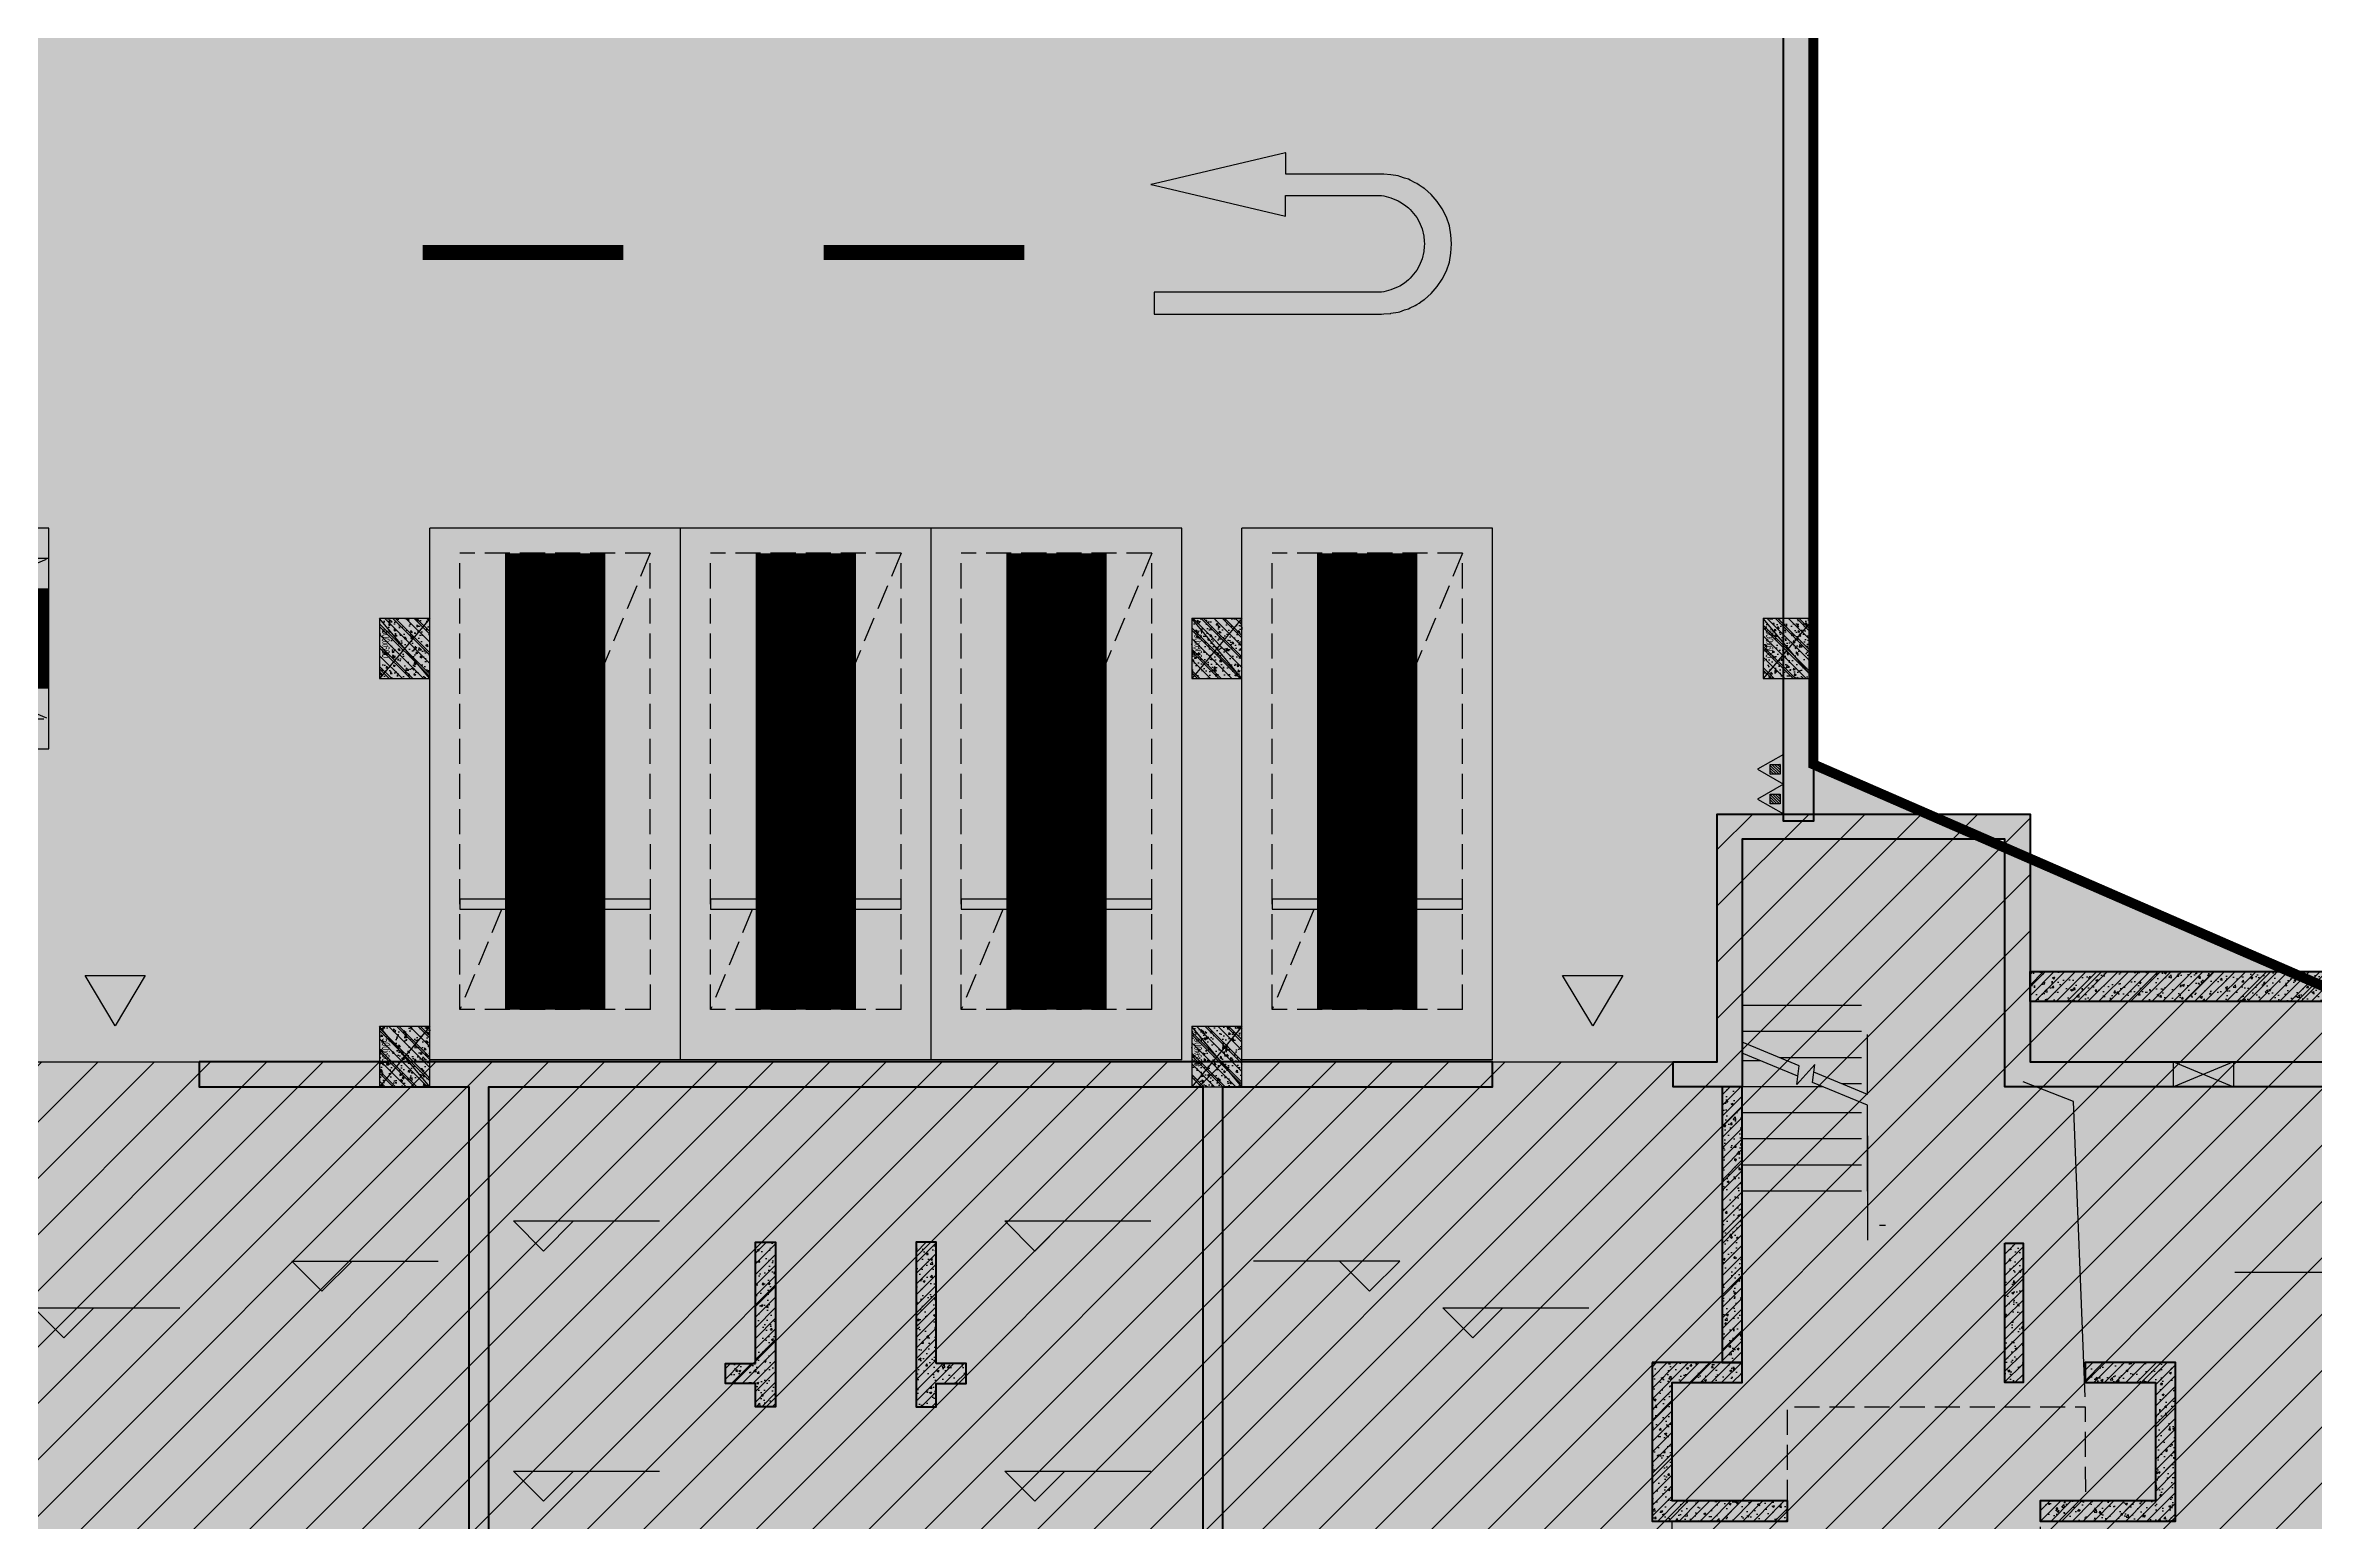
# Model space of a CAD drawing. Extents: x -1338203 to 1886333, y -530034 to 1031844.
# Drawn here: x 847274 to 869905, y 72143 to 86864 of the extents above; entities that cross this region are included whole.
import ezdxf
from ezdxf.enums import TextEntityAlignment as Align

# ---------------------------------------------------------------- set-up
doc = ezdxf.new("R2010")
doc.units = 0
doc.header["$LTSCALE"] = 1000
doc.header["$MEASUREMENT"] = 0
for name, pattern in [('A-001-平面B2$0$__DASH', [0.35, 0.25, -0.1]), ('A-02-平面B1$0$DASH', [0.35, 0.25, -0.1]), ('DASH', [0.35, 0.25, -0.1])]:
    doc.linetypes.add(name, pattern=pattern)
for name, color, linetype, plot in [('A-001-主楼组合参照B1$0$0A-X-AREA', 6, 'Continuous', False), ('A-02-平面B1$0$AAD-A-MARK', 6, 'Continuous', False), ('S001南区墙柱$0$S001-墙柱B1_1$0$0S-A-TIPS', 10, 'Continuous', False)]:
    doc.layers.add(name, color=color, linetype=linetype, plot=plot)
for name, color, linetype in [('A-001-车位参照B1$0$A-001-车位参照B1$0$0A-P-PKNG-CAR(B)', 21, 'Continuous'), ('A-02-平面B1$0$0A-A-SYMB-ELEV', 150, 'Continuous'), ('A-02-平面B1$0$0A-A-SYMB-NAME', 13, 'Continuous'), ('A-02-平面B1$0$0A-E-EVTR', 2, 'Continuous'), ('A-02-平面B1$0$0A-E-STRS', 2, 'Continuous'), ('A-02-平面B1$0$0A-O-HOLE', 52, 'Continuous'), ('A-FIRE', 7, 'Continuous'), ('p-a-regular', 5, 'Continuous'), ('S-02-墙柱B1_1(QB)$0$0S-CW-HATCH', 251, 'Continuous'), ('S-02-墙柱B1_1(QB)$0$0S-CW-HATCH-UP', 251, 'Continuous'), ('S-02-墙柱B1_1(QB)$0$0S-S-HOLE', 55, 'Continuous'), ('S001南区墙柱$0$0S-CW-HATCH', 251, 'Continuous'), ('S001南区墙柱$0$0S-CW-HATCH-UP', 251, 'Continuous'), ('S001南区墙柱$0$S001-墙柱B1_1$0$0S-CC-LINE', 52, 'Continuous'), ('S001南区墙柱$0$S001-墙柱B1_1$0$0S-CW-HATCH-UP', 251, 'Continuous'), ('S001地下一墙柱$0$0S-CW-HATCH', 251, 'Continuous'), ('S001地下一墙柱$0$0S-CW-HATCH-UP', 251, 'Continuous'), ('中心线', 42, 'Continuous'), ('地面指向箭头', 7, 'Continuous'), ('负一层消火栓$0$0P-EQUIP-FH', 7, 'Continuous')]:
    doc.layers.add(name, color=color, linetype=linetype)
doc.layers.add('p-a-mini', color=7, linetype='Continuous', true_color=0x0050ff)
doc.layers.add('p-a-regular-narrow', color=7, linetype='Continuous', true_color=0x9600ff)
doc.layers.add('p-h-walkable', color=7, linetype='Continuous', lineweight=70, true_color=0xf0f0f0)
doc.layers.add('S-02-墙柱B1_1(QB)$0$0S-CW-LINE', color=7, linetype='Continuous', lineweight=50)
doc.layers.add('S001地下一墙柱$0$S001地下一墙柱$0$0S-CW-LINE', color=7, linetype='Continuous', lineweight=50)
doc.styles.add('S001南区墙柱$0$S001-墙柱B1_1$0$AAD-S', font='aad-s.shx', dxfattribs={"width": 0.7, "bigfont": 'aad-hztxt.shx'})
pattern_1 = [(45, (844606.6, 68039.074), (-53.033, 53.033), []), (50, (844606.6, 68039.07), (215.178, -18.8256), [22.5, -247.5]), (355, (844606.6, 68039.07), (-41.6254, 225.6576), [18, -198]), (100.4514, (844624.53, 68037.5), (173.5528, 206.8319), [19.122, -210.3426]), (46.1842, (844606.6, 68099.07), (320.1723, -49.6557), [33.75, -371.25]), (96.6356, (844633.28, 68094.94), (280.399, 292.2354), [28.683, -315.514]), (351.1842, (844606.6, 68099.07), (280.3986, 292.2356), [27, -297]), (21, (844636.6, 68084.07), (179.0721, -120.7857), [22.5, -247.5]), (326, (844636.6, 68084.07), (72.9946, 217.545), [18, -198]), (71.4514, (844651.52, 68074), (252.0668, 96.7591), [19.122, -210.3426]), (37.5, (844606.6, 68039.07), (3.64796, 99.86816), [0, -195.6, 0, -201, 0, -198.75]), (7.5, (844606.6, 68039.07), (78.92086, 118.3235), [0, -114.6, 0, -191.1, 0, -75.75]), (327.5, (844539.7, 68039.07), (160.14673, -6.76646), [0, -75, 0, -234, 0, -310.5]), (317.5, (844509.7, 68039.07), (174.95585, 30.0315), [0, -97.5, 0, -155.4, 0, -220.5])]

# ---------------------------------------------------------------- blocks, each defined once
blk = doc.blocks.new('负一层消火栓$0$$TwtSys$00000546')
h = blk.add_hatch()
h.set_pattern_fill('ANSI31', color=256, scale=200, style=0)
h.set_pattern_definition([(45, (-38543.802, -6670.83), (-17.67767, 17.67767), [])])
h.paths.add_polyline_path([(-65, 174), (65, 174), (65, 44), (-65, 44)])
for points in [[(0, 344), (-198, 0), (198, 0)], [(-65, 174), (65, 174), (65, 44), (-65, 44)]]:
    blk.add_lwpolyline(points, close=True)
blk = doc.blocks.new('负一层消火栓')
at = {"layer": '负一层消火栓$0$0P-EQUIP-FH', "xscale": 0.7500000000000013, "yscale": 0.7500000000000013, "zscale": 0.7500000000000013, "rotation": 90}
for p in [(98241, -227244, -2850000), (98241, -227541, -2850000)]:
    blk.add_blockref('负一层消火栓$0$$TwtSys$00000546', p, dxfattribs=at)
blk = doc.blocks.new('JTDT')
at = {"layer": 'A-FIRE'}
h = blk.add_hatch(color=251, dxfattribs=at)
h.dxf.hatch_style = 1
h.paths.add_polyline_path([(189165, 82916), (189162, 82988), (189159, 82988), (189147, 83060), (189144, 83075), (189126, 83123), (189114, 83162), (189105, 83180), (189081, 83230), (189072, 83245), (189057, 83269), (189036, 83299), (189024, 83317), (189021, 83320), (189021, 83323), (188961, 83389), (188893, 83449), (188818, 83500), (188734, 83542), (188650, 83571), (188561, 83586), (188468, 83592), (188378, 83586), (188288, 83571), (188202, 83542), (188118, 83500), (188043, 83449), (187974, 83389), (187915, 83323), (187915, 83320), (187912, 83317), (187900, 83299), (187882, 83269), (187864, 83245), (187858, 83230), (187831, 83180), (187822, 83162), (187810, 83123), (187795, 83075), (187789, 83060), (187777, 82988), (187771, 82916), (187771, 82895), (187771, 82839), (187771, 81938), (187559, 81938), (187559, 81935), (187867, 80625), (187876, 80592), (187882, 80625), (188190, 81935), (187983, 81935), (187983, 81938), (187983, 82839), (187986, 82895), (187989, 82916), (188007, 82988), (188037, 83060), (188046, 83075), (188076, 83123), (188109, 83162), (188124, 83180), (188184, 83230), (188205, 83245), (188247, 83269), (188318, 83299), (188390, 83317), (188441, 83320), (188468, 83323), (188492, 83320), (188543, 83317), (188615, 83299), (188686, 83269), (188728, 83245), (188749, 83230), (188809, 83180), (188824, 83162), (188857, 83123), (188887, 83075), (188896, 83060), (188926, 82988), (188944, 82916), (188947, 82895), (188949, 82839), (188949, 80625), (189168, 80625), (189168, 82839), (189168, 82895)])
at = {"layer": '地面指向箭头', "color": 251, "linetype": 'Continuous'}
blk.add_lwpolyline([(189165, 82916), (189162, 82988), (189159, 82988), (189147, 83060), (189144, 83075), (189126, 83123), (189114, 83162), (189105, 83180), (189081, 83230), (189072, 83245), (189057, 83269), (189036, 83299), (189024, 83317), (189021, 83320), (189021, 83323), (188961, 83389), (188893, 83449), (188818, 83500), (188734, 83542), (188650, 83571), (188561, 83586), (188468, 83592), (188378, 83586), (188288, 83571), (188202, 83542), (188118, 83500), (188043, 83449), (187974, 83389), (187915, 83323), (187915, 83320), (187912, 83317), (187900, 83299), (187882, 83269), (187864, 83245), (187858, 83230), (187831, 83180), (187822, 83162), (187810, 83123), (187795, 83075), (187789, 83060), (187777, 82988), (187771, 82916), (187771, 82895), (187771, 82839), (187771, 81938), (187559, 81938), (187559, 81935), (187867, 80625), (187876, 80592), (187882, 80625), (188190, 81935), (187983, 81935), (187983, 81938), (187983, 82839), (187986, 82895), (187989, 82916), (188007, 82988), (188037, 83060), (188046, 83075), (188076, 83123), (188109, 83162), (188124, 83180), (188184, 83230), (188205, 83245), (188247, 83269), (188318, 83299), (188390, 83317), (188441, 83320), (188468, 83323), (188492, 83320), (188543, 83317), (188615, 83299), (188686, 83269), (188728, 83245), (188749, 83230), (188809, 83180), (188824, 83162), (188857, 83123), (188887, 83075), (188896, 83060), (188926, 82988), (188944, 82916), (188947, 82895), (188949, 82839), (188949, 80625), (189168, 80625), (189168, 82839), (189168, 82895), (189165, 82916)], dxfattribs=at)
blk = doc.blocks.new('A$C9cb663f1')
at = {"layer": '中心线', "color": 251, "const_width": 150}
for points in [[(438391, -276962), (440391, -276962)], [(442391, -276962), (444391, -276962)]]:
    blk.add_lwpolyline(points, dxfattribs=at)
at = {"layer": '地面指向箭头', "color": 251, "rotation": 270}
blk.add_blockref('JTDT', (365059, -88410), dxfattribs=at)
blk = doc.blocks.new('A$C488321c4')
at = {"layer": '地面指向箭头'}
h = blk.add_hatch(color=251, dxfattribs=at)
h.dxf.hatch_style = 1
h.paths.add_polyline_path([(435624, -284173), (435324, -284673), (435024, -284173)])
h = blk.add_hatch(color=251, dxfattribs=at)
h.dxf.hatch_style = 1
h.paths.add_polyline_path([(450359, -284173), (450059, -284673), (449759, -284173)])
at = {"layer": '地面指向箭头', "color": 251, "elevation": 0, "flags": 128}
for points in [[(435624, -284173), (435324, -284673), (435024, -284173), (435624, -284173)], [(450359, -284173), (450059, -284673), (449759, -284173), (450359, -284173)]]:
    blk.add_lwpolyline(points, dxfattribs=at)
blk = doc.blocks.new('A$Cd3af7b6b')
at = {"layer": '地面指向箭头'}
h = blk.add_hatch(color=251, dxfattribs=at)
h.dxf.hatch_style = 1
h.paths.add_polyline_path([(435624, 136327), (435324, 135827), (435024, 136327)])
h = blk.add_hatch(color=251, dxfattribs=at)
h.dxf.hatch_style = 1
h.paths.add_polyline_path([(450359, 136327), (450059, 135827), (449759, 136327)])
at = {"layer": '地面指向箭头', "color": 251, "elevation": 0, "flags": 128}
for points in [[(435624, 136327), (435324, 135827), (435024, 136327), (435624, 136327)], [(450359, 136327), (450059, 135827), (449759, 136327), (450359, 136327)]]:
    blk.add_lwpolyline(points, dxfattribs=at)
blk = doc.blocks.new('A-001-车位参照B1$0$A-001-车位参照B1$0$A-001-车位参照B1$0$A$C43AE5A3B')
at = {"color": 241}
blk.add_lwpolyline([(2500, 0), (2500, 4300), (300, 4300), (300, 0)], close=True, dxfattribs=at)
at = {"color": 241, "linetype": 'DASH'}
for points in [[(2200, 0), (2200, 3800), (600, 3800), (600, 0), (2200, 0)], [(600, 3800), (2200, 0)], [(2200, 3800), (600, 0)]]:
    blk.add_lwpolyline(points, dxfattribs=at)
at = {"color": 241}
blk.add_lwpolyline([(2200, 3050), (600, 3050), (600, 2950), (2200, 2950), (2200, 3050)], dxfattribs=at)
at = {"layer": 'p-a-mini', "ltscale": 0.002, "const_width": 1000}
blk.add_lwpolyline([(1400, 0), (1400, 3800)], dxfattribs=at)
blk = doc.blocks.new('A-02-平面B1$0$asdgsdfg')
at = {"layer": 'A-02-平面B1$0$0A-A-SYMB-NAME', "linetype": 'A-02-平面B1$0$DASH', "flags": 128}
blk.add_lwpolyline([(22560, 2790), (18890, 2790), (18890, 4110), (20040, 4110), (20040, 5250), (23010, 5250), (23012, 4310), (22560, 4310)], close=True, dxfattribs=at)
blk = doc.blocks.new('A-02-平面B1$0$zsdg')
at = {"layer": 'A-02-平面B1$0$0A-E-STRS'}
for p, q in [((460, 8364), (460, 8960)), ((1143, 8648), (1710, 8884)), ((1710, 8884), (1710, 8960)), ((1009, 8484), (985, 8661)), ((985, 8661), (1167, 8463)), ((1167, 8463), (1143, 8648)), ((1156, 8546), (1710, 8776)), ((1528, 8700), (1710, 8700)), ((1710, 7400), (1710, 8776)), ((460, 8364), (995, 8587)), ((460, 8256), (1009, 8484)), ((903, 8440), (1710, 8440)), ((460, 7400), (460, 8256)), ((520, 8180), (1710, 8180)), ((460, 7950), (460, 6910)), ((520, 7920), (1710, 7920)), ((520, 7660), (1710, 7660)), ((520, 7400), (1710, 7400))]:
    blk.add_line(p, q, dxfattribs=at)
at = {"layer": 'A-02-平面B1$0$0A-E-STRS', "flags": 128}
for points in [[(520, 9250), (1710, 9250)], [(520, 8990), (1710, 8990)], [(520, 8730), (1339, 8730)], [(520, 8470), (714, 8470)]]:
    blk.add_lwpolyline(points, dxfattribs=at)
blk = doc.blocks.new('A-02-平面B1$0$xx')
at = {"layer": 'A-02-平面B1$0$0A-E-EVTR'}
for p, q in [((1798, 2385), (498, 2385)), ((498, 2385), (498, 285)), ((1798, 285), (498, 2385)), ((1798, 2385), (498, 285)), ((1798, 285), (1798, 2385)), ((381, 1791), (156, 1791)), ((156, 1791), (156, 711)), ((381, 711), (381, 1791)), ((156, 711), (381, 711)), ((498, 285), (1798, 285))]:
    blk.add_line(p, q, dxfattribs=at)
blk = doc.blocks.new('A-02-平面B1$0$A$Cd8ea794f')
at = {"flags": 128}
blk.add_lwpolyline([(340, 7060), (280, 7060)], dxfattribs=at)
at = {"layer": 'A-02-平面B1$0$0A-O-HOLE', "flags": 128}
blk.add_lwpolyline([(-1710, 5350), (-1593, 8294), (-1090, 8490)], dxfattribs=at)
at = {"layer": 'A-02-平面B1$0$AAD-A-MARK'}
for q in [(0, 200), (200, 0)]:
    blk.add_line((0, 0), q, dxfattribs=at)
blk.add_circle((0, 0), 100, dxfattribs=at)
for name, p in [('A-02-平面B1$0$zsdg', (0, 0)), ('A-02-平面B1$0$xx', (-1060, 90))]:
    blk.add_blockref(name, p)
blk = doc.blocks.new('A-02-平面B1')
at = {"layer": 'A-02-平面B1$0$0A-A-SYMB-ELEV'}
for p, q in [((7635, 6802), (7335, 7102)), ((7335, 7102), (8793, 7102)), ((7635, 6802), (7935, 7102)), ((12535, 6802), (12235, 7102)), ((12235, 7102), (13693, 7102)), ((12535, 6802), (12835, 7102)), ((5426, 6402), (5126, 6702)), ((5126, 6702), (6584, 6702)), ((5426, 6402), (5726, 6702)), ((16174, 6702), (14716, 6702)), ((15874, 6402), (15574, 6702)), ((15874, 6402), (16174, 6702)), ((25962, 6587), (24504, 6587)), ((2851, 5936), (2551, 6236)), ((2551, 6236), (4009, 6236)), ((2851, 5936), (3151, 6236)), ((16903, 5936), (16603, 6236)), ((16603, 6236), (18061, 6236)), ((16903, 5936), (17203, 6236)), ((7635, 4307), (7335, 4607)), ((7335, 4607), (8793, 4607)), ((7635, 4307), (7935, 4607)), ((12535, 4307), (12235, 4607)), ((12235, 4607), (13693, 4607)), ((12535, 4307), (12835, 4607))]:
    blk.add_line(p, q, dxfattribs=at)
at = {"xscale": -1}
blk.add_blockref('A-02-平面B1$0$A$Cd8ea794f', (21300, 0), dxfattribs=at)
blk.add_blockref('A-02-平面B1$0$asdgsdfg', (0, 0))
blk = doc.blocks.new('S001南区墙柱$0$AAD_BLOCK_20230215093950878')
at = {"layer": 'S001南区墙柱$0$0S-CW-HATCH'}
h = blk.add_hatch(color=256, dxfattribs=at)
h.dxf.hatch_style = 1
h.paths.add_polyline_path([(-300, -250), (300, -250), (300, 250), (-300, 250)])
at = {"layer": 'S001南区墙柱$0$0S-CW-HATCH-UP'}
h = blk.add_hatch(dxfattribs=at)
h.set_pattern_fill('钢筋混凝土', color=256, scale=30, pattern_type=2)
h.set_pattern_definition([(45, (-42203.53, -84001.15), (-106.06602, 106.06602), []), (50, (-42203.53, -84001.15), (215.17805, -18.82564), [22.5, -247.5]), (355, (-42203.53, -84001.15), (-41.6254, 225.65764), [18, -198]), (100.4514, (-42185.6, -84002.72), (173.5528, 206.83186), [19.12206, -210.34263]), (46.1842, (-42203.53, -83941.15), (320.1723, -49.6557), [33.75, -371.25]), (96.6356, (-42176.85, -83945.3), (280.3988, 292.2354), [28.6831, -315.5139]), (351.1842, (-42203.53, -83941.15), (280.3986, 292.2356), [27, -297]), (21, (-42173.53, -83956.15), (179.0721, -120.78567), [22.5, -247.5]), (326, (-42173.53, -83956.15), (72.9946, 217.545), [18, -198]), (71.4514, (-42158.6, -83966.21), (252.0668, 96.75915), [19.12206, -210.34263]), (37.5, (-42203.53, -84001.15), (3.647957, 99.868156), [1.5, -195.6, 1.5, -201, 1.5, -198.75]), (7.5, (-42203.53, -84001.15), (78.92086, 118.32351), [1.5, -114.6, 1.5, -191.1, 1.5, -75.75]), (327.5, (-42270.43, -84001.15), (160.14673, -6.76646), [1.5, -75, 1.5, -234, 1.5, -310.5]), (317.5, (-42300.43, -84001.15), (174.95585, 30.0315), [1.5, -97.5, 1.5, -155.4, 1.5, -220.5])])
h.paths.add_polyline_path([(-300, -250), (300, -250), (300, 250), (-300, 250)])
at = {"layer": 'S001南区墙柱$0$S001-墙柱B1_1$0$0S-CW-HATCH-UP', "transparency": 33554661}
h = blk.add_hatch(dxfattribs=at)
h.set_pattern_fill('钢筋混凝土', color=0, scale=30)
h.set_pattern_definition([(45, (48108.52, -15514.205), (-53.03301, 53.03301), []), (50, (48108.52, -15514.2), (215.17805, -18.82564), [22.5, -247.5]), (355, (48108.52, -15514.2), (-41.6254, 225.6576), [18, -198]), (100.4514, (48126.45, -15515.77), (173.5528, 206.8319), [19.1221, -210.3426]), (46.1842, (48108.52, -15454.2), (320.1723, -49.6557), [33.75, -371.25]), (96.6356, (48135.2, -15458.34), (280.3988, 292.2354), [28.683, -315.514]), (351.1842, (48108.52, -15454.2), (280.3986, 292.2356), [27, -297]), (21, (48138.52, -15469.2), (179.0721, -120.78567), [22.5, -247.5]), (326, (48138.52, -15469.2), (72.9946, 217.545), [18, -198]), (71.4514, (48153.44, -15479.27), (252.0668, 96.75915), [19.1221, -210.3426]), (37.5, (48108.52, -15514.205), (3.64796, 99.86816), [0, -195.6, 0, -201, 0, -198.75]), (7.5, (48108.52, -15514.2), (78.92086, 118.32351), [0, -114.6, 0, -191.1, 0, -75.75]), (327.5, (48041.62, -15514.205), (160.14673, -6.76646), [0, -75, 0, -234, 0, -310.5]), (317.5, (48011.62, -15514.2), (174.95585, 30.0315), [0, -97.5, 0, -155.4, 0, -220.5])])
h.paths.add_polyline_path([(-300, -250), (300, -250), (300, 250), (-300, 250)])
at = {"layer": 'S001南区墙柱$0$S001-墙柱B1_1$0$0S-A-TIPS'}
for p, q in [((-300, 250), (300, -250)), ((300, 250), (-300, -250))]:
    blk.add_line(p, q, dxfattribs=at)
at = {"layer": 'S001南区墙柱$0$S001-墙柱B1_1$0$0S-CC-LINE'}
blk.add_lwpolyline([(-300, -250), (300, -250), (300, 250), (-300, 250)], close=True, dxfattribs=at)
at = {"layer": 'S001南区墙柱$0$S001-墙柱B1_1$0$0S-A-TIPS', "style": 'S001南区墙柱$0$S001-墙柱B1_1$0$AAD-S', "width": 0.7}
blk.add_text('500x600', height=75, dxfattribs=at).set_placement((-45, -187), align=Align.MIDDLE_CENTER)

msp = doc.modelspace()

# ---------------------------------------------------------------- hatches: boundary and pattern name
at = {"ltscale": 0.002}
h = msp.add_hatch(dxfattribs=at)
h.set_pattern_fill('ANSI31', color=8, scale=250)
h.set_pattern_definition([(45, (750675.6, 322538.54), (-280.633, 280.633), [])])
h.paths.add_polyline_path([(837516.6, 71729.1), (837516.6, 72329.1), (839416.6, 72329.1), (839416.6, 76729.1), (843446.6, 76729.1), (843446.3, 79199.1), (846566.3, 79199.1), (846566.6, 76729.1), (863946.6, 76729.1), (863946.6, 79199.1), (867066.6, 79199.1), (867066.6, 77629.1), (871196.5, 77629.1), (871196.5, 76729.1), (872996.6, 76729.1), (872996.6, 74929.1), (875856.6, 74929.1), (875856.6, 71729.1), (876656.6, 71729.1), (876656.6, 69175.8), (877556.6, 69175.8), (877556.6, 65749.1), (869066.6, 65749.1), (869066.6, 64749.1), (869216.6, 64749.1), (869216.6, 64349.1), (862596.6, 64349.1), (862596.6, 64749.1), (862746.6, 64749.1), (862746.6, 65749.1), (847766.6, 65749.1), (847766.6, 64749.1), (847916.6, 64749.1), (847916.6, 64349.1), (841296.6, 64349.1), (841296.6, 64749.1), (841446.6, 64749.1), (841446.6, 65749.1), (833856.6, 65749.1), (833856.6, 67549.1), (833856.6, 69749.1), (833856.6, 71729.1)])
at = {"layer": 'p-h-walkable', "ltscale": 0.002}
h = msp.add_hatch(color=256, dxfattribs=at)
h.dxf.hatch_style = 1
h.paths.add_polyline_path([(633826.6, 244460.7), (640276.6, 244575.6), (640576.6, 234544.8), (645576.7, 234544.6), (645576.7, 209278.9), (732355.9, 209029), (732355.1, 235229.9), (738506.7, 235229.9), (738506.6, 268838.9), (732734.3, 268838.9), (732734.3, 272898.9), (711963.1, 272898.9), (711963.1, 278984.7), (717256.7, 278984.7), (717256.7, 284049), (733571.6, 284135.6), (733996.6, 290449.1), (739216.6, 290449.1), (739766.6, 284299.1), (754626.6, 284299.1), (755296.6, 290449.1), (760516.6, 290449.1), (760816.6, 283049.1), (760816.3, 275879.2), (775122.6, 275879.2), (776006.6, 274138.9), (776006.6, 259429.1), (778716.6, 259429.1), (778716.6, 238849.1), (783416.6, 238849.1), (783416.6, 237229.1), (782066.6, 237229.1), (782066.6, 234429.1), (779546.6, 234429.1), (779546.6, 237129.1), (773916.6, 237129.1), (773916.6, 243229.1), (764306.6, 243225.6), (764306.6, 236639.1), (760766.6, 236639.1), (760766.6, 234429.1), (758246.6, 234429.1), (758246.6, 238649.1), (762116.6, 238649.1), (762116.6, 243225.6), (748656.6, 243225.6), (748756.3, 207529.1), (800106.6, 207528.9), (800206.7, 201639.7), (812908.2, 202239.1), (812576.6, 180449.3), (744206, 180449.3), (744206, 173439), (728556.7, 173439), (728556.6, 122289.1), (746356.6, 122289.1), (750916.6, 132325.6), (842896.6, 132325.6), (843211.6, 121345.6), (839116.6, 121345.6), (839116.6, 93449.1), (864906.6, 93449.1), (864906.6, 79694), (875856.6, 74929.1), (875856.6, 65749.1), (834560.6, 65749.1), (839142.9, 28436.3), (869465.5, 32160.2), (871163.4, 18334), (873704.3, 18646.1), (877328.9, 5540.2), (761876.2, -8638.5), (761133.2, 2082.3), (764950.9, 5291.5), (763253.1, 19116.3), (799242.7, 23536.1), (793807.6, 65749.1), (750756.6, 65749.1), (751556.6, 81645.6), (636016.6, 81645.6), (636016.6, 96345.6), (629416.6, 96345.6), (629416.6, 118203.2), (622306.6, 118203.2), (622286.6, 139083.2), (644406.6, 137003.2), (644406.6, 129968.2), (656656.6, 129968.2), (656406.6, 138083.2), (712156.6, 138083.2), (711856.6, 184449.1), (581811.6, 184349.1), (581826.6, 197199.1), (585876.6, 197449.1), (585976.6, 209279), (629226.6, 209578.9), (628926.8, 236145.4), (633826.6, 236145.6)])
at = {"layer": 'S-02-墙柱B1_1(QB)$0$0S-CW-HATCH'}
h = msp.add_hatch(color=256, dxfattribs=at)
h.dxf.hatch_style = 1
h.paths.add_polyline_path([(868496.6, 76479.1), (868496.6, 76729.1), (867066.6, 76729.1), (867066.6, 79199.1), (863946.6, 79199.1), (863946.6, 76729.1), (863506.6, 76729.1), (863506.6, 76479.1), (864196.6, 76479.1), (864196.6, 78949.1), (866816.6, 78949.1), (866816.6, 76479.1)])
h.paths.add_polyline_path([(869966.8, 76479.1), (869966.8, 76729.1), (869096.6, 76729.1), (869096.6, 76479.1)])
h.paths.add_polyline_path([(875606.6, 73289.1), (875856.6, 73289.1), (875856.6, 74929.1), (872996.6, 74929.1), (872996.6, 76729), (870466.8, 76729), (870466.8, 76479.1), (872746.6, 76479.1), (872746.6, 73529.1), (872996.6, 73529.1), (872996.6, 74679.1), (875606.6, 74679.1), (875606.6, 73729.1), (875356.6, 73729.1), (875356.6, 73529.1), (875606.6, 73529.1)])
h.paths.add_polyline_path([(875856.6, 73289.1), (875606.6, 73289.1), (875606.6, 71729.1), (874206.6, 71729.1), (874206.6, 71479.1), (876406.6, 71479.1), (876406.6, 68789.1), (876656.6, 68789.1), (876656.6, 71729.1), (875856.6, 71729.1)])
h = msp.add_hatch(color=256, dxfattribs=at)
h.dxf.hatch_style = 1
h.paths.add_polyline_path([(870896.6, 76729.1), (870896.6, 77329.1), (867066.6, 77329.1), (867066.6, 77629.1), (871196.6, 77629.1), (871196.6, 76729.1)])
h = msp.add_hatch(color=256, dxfattribs=at)
h.dxf.hatch_style = 1
h.paths.add_polyline_path([(859016.6, 71749.1), (858816.6, 71749.1), (858816.6, 71749.1), (859016.6, 71749.1)], flags=17)
h.paths.add_polyline_path([(851496.6, 71749.1), (851696.6, 71749.1), (851696.6, 76479.1), (858816.6, 76479.1), (858816.6, 71749.1), (859016.6, 71749.1), (859016.6, 76479.1), (861706.6, 76479.1), (861706.6, 76729.1), (848806.6, 76729.1), (848806.6, 76479.1), (851496.6, 76479.1)])
h.paths.add_polyline_path([(851696.6, 71749.1), (851496.6, 71749.1), (851496.6, 71749.1), (851696.6, 71749.1)], flags=17)
h = msp.add_hatch(color=256, dxfattribs=at)
h.dxf.hatch_style = 1
h.paths.add_polyline_path([(864196.6, 76479.1), (863996.6, 76479.1), (863996.6, 73729.1), (864196.6, 73729.1)])
h = msp.add_hatch(color=256, dxfattribs=at)
h.dxf.hatch_style = 1
h.paths.add_polyline_path([(854356.6, 73719.1), (854356.6, 74929.1), (854556.6, 74929.1), (854556.6, 73289.1), (854356.6, 73289.1), (854356.6, 73519.1), (854056.6, 73519.1), (854056.6, 73719.1)])
h = msp.add_hatch(color=256, dxfattribs=at)
h.dxf.hatch_style = 1
h.paths.add_polyline_path([(856156.6, 73719.1), (856156.6, 74929.1), (855956.6, 74929.1), (855956.6, 73289.1), (856156.6, 73289.1), (856156.6, 73519.1), (856456.6, 73519.1), (856456.6, 73719.1)])
h = msp.add_hatch(color=256, dxfattribs=at)
h.dxf.hatch_style = 1
h.paths.add_polyline_path([(866816.6, 74919.1), (866996.6, 74919.1), (866996.6, 73529.1), (866816.6, 73529.1)])
h = msp.add_hatch(color=256, dxfattribs=at)
h.dxf.hatch_style = 1
h.paths.add_polyline_path([(863296.6, 73729.1), (863296.6, 72149.1), (864456.6, 72149.1), (864646.6, 72149.1), (864646.6, 72349.1), (863496.6, 72349.1), (863496.6, 73529.1), (864196.6, 73529.1), (864196.6, 73729.1)])
h = msp.add_hatch(color=256, dxfattribs=at)
h.dxf.hatch_style = 1
h.paths.add_polyline_path([(868316.6, 72349.1), (867166.6, 72349.1), (867166.6, 72149.1), (867356.6, 72149.1), (868516.6, 72149.1), (868516.6, 73729.1), (867616.6, 73729.1), (867616.6, 73529.1), (868316.6, 73529.1)])
at = {"layer": 'S-02-墙柱B1_1(QB)$0$0S-CW-HATCH-UP'}
h = msp.add_hatch(dxfattribs=at)
h.set_pattern_fill('钢筋混凝土', color=256, scale=30)
h.set_pattern_definition([(45, (844606.6, 68039.074), (-53.03301, 53.03301), []), (50, (844606.6, 68039.07), (215.1781, -18.8256), [22.5, -247.5]), (355, (844606.6, 68039.07), (-41.6254, 225.6576), [18, -198]), (100.4514, (844624.53, 68037.5), (173.5528, 206.8319), [19.122, -210.3426]), (46.1842, (844606.6, 68099.07), (320.1723, -49.6557), [33.75, -371.25]), (96.6356, (844633.28, 68094.94), (280.3988, 292.2354), [28.683, -315.514]), (351.1842, (844606.6, 68099.07), (280.3986, 292.2356), [27, -297]), (21, (844636.6, 68084.07), (179.0721, -120.7857), [22.5, -247.5]), (326, (844636.6, 68084.07), (72.9946, 217.545), [18, -198]), (71.4514, (844651.52, 68074), (252.0668, 96.7591), [19.122, -210.3426]), (37.5, (844606.6, 68039.07), (3.64796, 99.86816), [0, -195.6, 0, -201, 0, -198.75]), (7.5, (844606.6, 68039.07), (78.92086, 118.3235), [0, -114.6, 0, -191.1, 0, -75.75]), (327.5, (844539.7, 68039.07), (160.14673, -6.76646), [0, -75, 0, -234, 0, -310.5]), (317.5, (844509.7, 68039.07), (174.95585, 30.0315), [0, -97.5, 0, -155.4, 0, -220.5])])
h.paths.add_polyline_path([(868496.6, 76479.1), (868496.6, 76729.1), (867066.6, 76729.1), (867066.6, 79199.1), (863946.6, 79199.1), (863946.6, 76729.1), (863506.6, 76729.1), (863506.6, 76479.1), (864196.6, 76479.1), (864196.6, 78949.1), (866816.6, 78949.1), (866816.6, 76479.1)])
h.paths.add_polyline_path([(869966.8, 76479.1), (869966.8, 76729.1), (869096.6, 76729.1), (869096.6, 76479.1)])
h.paths.add_polyline_path([(875606.6, 73289.1), (875856.6, 73289.1), (875856.6, 74929.1), (872996.6, 74929.1), (872996.6, 76729), (870466.8, 76729), (870466.8, 76479.1), (872746.6, 76479.1), (872746.6, 73529.1), (872996.6, 73529.1), (872996.6, 74679.1), (875606.6, 74679.1), (875606.6, 73729.1), (875356.6, 73729.1), (875356.6, 73529.1), (875606.6, 73529.1)])
h.paths.add_polyline_path([(875856.6, 73289.1), (875606.6, 73289.1), (875606.6, 71729.1), (874206.6, 71729.1), (874206.6, 71479.1), (876406.6, 71479.1), (876406.6, 68789.1), (876656.6, 68789.1), (876656.6, 71729.1), (875856.6, 71729.1)])
h = msp.add_hatch(dxfattribs=at)
h.set_pattern_fill('钢筋混凝土', color=256, scale=30)
h.set_pattern_definition([(45, (843904.92, 64196.12), (-53.033, 53.033), []), (50, (843904.92, 64196.12), (215.1781, -18.8256), [22.5, -247.5]), (355, (843904.92, 64196.12), (-41.6254, 225.6576), [18, -198]), (100.4514, (843922.85, 64194.55), (173.5528, 206.8319), [19.122, -210.3426]), (46.1842, (843904.92, 64256.12), (320.1723, -49.6557), [33.75, -371.25]), (96.6356, (843931.6, 64251.98), (280.3988, 292.2354), [28.683, -315.514]), (351.1842, (843904.92, 64256.12), (280.3986, 292.2356), [27, -297]), (21, (843934.92, 64241.12), (179.0721, -120.7857), [22.5, -247.5]), (326, (843934.92, 64241.12), (72.9946, 217.545), [18, -198]), (71.4514, (843949.84, 64231.06), (252.0668, 96.7591), [19.122, -210.3426]), (37.5, (843904.92, 64196.12), (3.64796, 99.86816), [0, -195.6, 0, -201, 0, -198.75]), (7.5, (843904.92, 64196.12), (78.92086, 118.3235), [0, -114.6, 0, -191.1, 0, -75.75]), (327.5, (843838.02, 64196.12), (160.14673, -6.76646), [0, -75, 0, -234, 0, -310.5]), (317.5, (843808.02, 64196.12), (174.95585, 30.0315), [0, -97.5, 0, -155.4, 0, -220.5])])
h.paths.add_polyline_path([(870896.6, 76729.1), (870896.6, 77329.1), (867066.6, 77329.1), (867066.6, 77629.1), (871196.6, 77629.1), (871196.6, 76729.1)])
h = msp.add_hatch(dxfattribs=at)
h.set_pattern_fill('钢筋混凝土', color=256, scale=30)
h.set_pattern_definition(pattern_1)
h.paths.add_polyline_path([(859016.6, 71749.1), (858816.6, 71749.1), (858816.6, 71749.1), (859016.6, 71749.1)], flags=17)
h.paths.add_polyline_path([(851496.6, 71749.1), (851696.6, 71749.1), (851696.6, 76479.1), (858816.6, 76479.1), (858816.6, 71749.1), (859016.6, 71749.1), (859016.6, 76479.1), (861706.6, 76479.1), (861706.6, 76729.1), (848806.6, 76729.1), (848806.6, 76479.1), (851496.6, 76479.1)])
h.paths.add_polyline_path([(851696.6, 71749.1), (851496.6, 71749.1), (851496.6, 71749.1), (851696.6, 71749.1)], flags=17)
h = msp.add_hatch(dxfattribs=at)
h.set_pattern_fill('钢筋混凝土', color=256, scale=30)
h.set_pattern_definition(pattern_1)
h.paths.add_polyline_path([(864196.6, 76479.1), (863996.6, 76479.1), (863996.6, 73729.1), (864196.6, 73729.1)])
h = msp.add_hatch(dxfattribs=at)
h.set_pattern_fill('钢筋混凝土', color=256, scale=30)
h.set_pattern_definition(pattern_1)
h.paths.add_polyline_path([(854356.6, 73719.1), (854356.6, 74929.1), (854556.6, 74929.1), (854556.6, 73289.1), (854356.6, 73289.1), (854356.6, 73519.1), (854056.6, 73519.1), (854056.6, 73719.1)])
h = msp.add_hatch(dxfattribs=at)
h.set_pattern_fill('钢筋混凝土', color=256, scale=30)
h.set_pattern_definition(pattern_1)
h.paths.add_polyline_path([(856156.6, 73719.1), (856156.6, 74929.1), (855956.6, 74929.1), (855956.6, 73289.1), (856156.6, 73289.1), (856156.6, 73519.1), (856456.6, 73519.1), (856456.6, 73719.1)])
h = msp.add_hatch(dxfattribs=at)
h.set_pattern_fill('钢筋混凝土', color=256, scale=30)
h.set_pattern_definition([(45, (-2858444.82, 819169.924), (-53.0330086, 53.0330086), []), (50, (-2858444.82, 819169.92), (215.178055, -18.8256405), [22.5, -247.5]), (355, (-2858444.82, 819169.92), (-41.6254, 225.65764), [18, -198]), (100.4514, (-2858426.89, 819168.36), (173.552815, 206.831863), [19.122057, -210.342634]), (46.1842, (-2858444.82, 819229.92), (320.172315, -49.655704), [33.75, -371.25]), (96.6356, (-2858418.14, 819225.8), (280.398812, 292.23536), [28.683086, -315.5139]), (351.1842, (-2858444.82, 819229.92), (280.398584, 292.23558), [27, -297]), (21, (-2858414.82, 819214.92), (179.072116, -120.785667), [22.5, -247.5]), (326, (-2858414.82, 819214.92), (72.9946, 217.545014), [18, -198]), (71.4514, (-2858399.9, 819204.86), (252.066789, 96.759149), [19.122057, -210.342634]), (37.5, (-2858444.82, 819169.924), (3.6479566, 99.8681561), [0, -195.6, 0, -201, 0, -198.75]), (7.5, (-2858444.82, 819169.92), (78.9208612, 118.3235136), [0, -114.6, 0, -191.1, 0, -75.75]), (327.5, (-2858511.72, 819169.924), (160.1467309, -6.7664615), [0, -75, 0, -234, 0, -310.5]), (317.5, (-2858541.72, 819169.92), (174.955851, 30.0314947), [0, -97.5, 0, -155.4, 0, -220.5])])
h.paths.add_polyline_path([(866816.6, 74919.1), (866996.6, 74919.1), (866996.6, 73529.1), (866816.6, 73529.1)])
h = msp.add_hatch(dxfattribs=at)
h.set_pattern_fill('钢筋混凝土', color=256, scale=30)
h.set_pattern_definition(pattern_1)
h.paths.add_polyline_path([(863296.6, 73729.1), (863296.6, 72149.1), (864456.6, 72149.1), (864646.6, 72149.1), (864646.6, 72349.1), (863496.6, 72349.1), (863496.6, 73529.1), (864196.6, 73529.1), (864196.6, 73729.1)])
h = msp.add_hatch(dxfattribs=at)
h.set_pattern_fill('钢筋混凝土', color=256, scale=30)
h.set_pattern_definition(pattern_1)
h.paths.add_polyline_path([(868316.6, 72349.1), (867166.6, 72349.1), (867166.6, 72149.1), (867356.6, 72149.1), (868516.6, 72149.1), (868516.6, 73729.1), (867616.6, 73729.1), (867616.6, 73529.1), (868316.6, 73529.1)])
at = {"layer": 'S001地下一墙柱$0$0S-CW-HATCH', "ltscale": 0.002}
h = msp.add_hatch(color=256, dxfattribs=at)
h.dxf.hatch_style = 1
h.paths.add_polyline_path([(847331.3, 93149.1), (864906.6, 93149.1), (864906.6, 79129.1), (864606.6, 79129.1), (864606.6, 92849.1), (847331.3, 92849.1)])
at = {"layer": 'S001地下一墙柱$0$0S-CW-HATCH-UP', "ltscale": 0.002}
h = msp.add_hatch(dxfattribs=at)
h.set_pattern_fill('钢筋混凝土', color=256, scale=30)
h.set_pattern_definition([(45, (-0.0001, 0.0004), (-53.0330086, 53.0330086), []), (50, (-0.0001, 0.0004), (215.178055, -18.82564), [22.5, -247.5]), (355, (-0.0001, 0.0004), (-41.6254, 225.65764), [18, -198]), (100.4514, (17.93, -1.57), (173.552815, 206.831863), [19.122057, -210.342634]), (46.1842, (-0.0001, 60), (320.172315, -49.655704), [33.75, -371.25]), (96.6356, (26.68, 55.86), (280.39881, 292.23536), [28.68309, -315.5139]), (351.1842, (-0.0001, 60), (280.39858, 292.23558), [27, -297]), (21, (30, 45), (179.072116, -120.785667), [22.5, -247.5]), (326, (30, 45), (72.9946, 217.545014), [18, -198]), (71.4514, (44.92, 34.93), (252.06679, 96.75915), [19.122057, -210.342634]), (37.5, (-0.0001, 0.0004), (3.6479566, 99.868156), [0, -195.6, 0, -201, 0, -198.75]), (7.5, (-0.0001, 0.0004), (78.920861, 118.323514), [0, -114.6, 0, -191.1, 0, -75.75]), (327.5, (-66.9, 0.0004), (160.146731, -6.7664615), [0, -75, 0, -234, 0, -310.5]), (317.5, (-96.9, 0.0004), (174.95585, 30.031495), [0, -97.5, 0, -155.4, 0, -220.5])])
h.paths.add_polyline_path([(847331.3, 93149.1), (864906.6, 93149.1), (864906.6, 79129.1), (864606.6, 79129.1), (864606.6, 92849.1), (847331.3, 92849.1)])

# ---------------------------------------------------------------- linework, layer by layer
for p, q in [((853606.9, 82049.1), (851106.9, 82049)), ((851107.2, 76749), (851106.9, 82049)), ((856106.9, 82049.1), (853606.9, 82049)), ((853607.2, 76749.1), (853606.9, 82049.1)), ((853607.2, 76749), (853606.9, 82049)), ((856107.2, 76749.1), (856106.9, 82049.1)), ((858606.9, 82049.1), (856106.9, 82049)), ((856107.2, 76749), (856106.9, 82049)), ((858607.2, 76749.1), (858606.9, 82049.1)), ((861707, 82049.1), (859207, 82049)), ((859207.2, 76749), (859207, 82049)), ((861707.2, 76749.1), (861707, 82049.1)), ((853607.2, 76749.1), (851107.2, 76749)), ((856107.2, 76749.1), (853607.2, 76749)), ((858607.2, 76749.1), (856107.2, 76749)), ((861707.2, 76749.1), (859207.2, 76749))]:
    msp.add_line(p, q)
at = {"linetype": 'A-001-平面B2$0$__DASH'}
for p, q in [((853306.9, 81799.1), (851406.9, 81799)), ((851407.1, 77249), (851406.9, 81799)), ((853307.1, 77249.1), (853306.9, 81799.1)), ((855806.9, 81799.1), (853906.9, 81799)), ((853907.1, 77249), (853906.9, 81799)), ((855807.1, 77249.1), (855806.9, 81799.1)), ((858306.9, 81799.1), (856406.9, 81799)), ((856407.1, 77249), (856406.9, 81799)), ((858307.1, 77249.1), (858306.9, 81799.1)), ((861407, 81799.1), (859507, 81799)), ((859507.2, 77249), (859507, 81799)), ((861407.2, 77249.1), (861407, 81799.1)), ((853307.1, 77249.1), (851407.1, 77249)), ((855807.1, 77249.1), (853907.1, 77249)), ((858307.1, 77249.1), (856407.1, 77249)), ((861407.2, 77249.1), (859507.2, 77249))]:
    msp.add_line(p, q, dxfattribs=at)
for points in [[(853306.9, 81799.1), (851407.1, 77249)], [(855806.9, 81799.1), (853907.1, 77249)], [(858306.9, 81799.1), (856407.1, 77249)], [(861407, 81799.1), (859507.2, 77249)]]:
    msp.add_lwpolyline(points, dxfattribs=at)
for points in [[(851407.1, 78249), (853307.1, 78249.1), (853307.1, 78349.1), (851407.1, 78349)], [(853907.1, 78249), (855807.1, 78249.1), (855807.1, 78349.1), (853907.1, 78349)], [(856407.1, 78249), (858307.1, 78249.1), (858307.1, 78349.1), (856407.1, 78349)], [(859507.2, 78249), (861407.2, 78249.1), (861407.2, 78349.1), (859507.2, 78349)]]:
    msp.add_lwpolyline(points, close=True)
at = {"layer": 'A-001-主楼组合参照B1$0$0A-X-AREA', "flags": 128}
msp.add_lwpolyline([(846566.6, 76729.1), (863946.6, 76729.1), (863946.6, 79199.1), (867066.6, 79199.1), (867066.6, 77629.1), (871196.5, 77629.1)], dxfattribs=at)
at = {"layer": 'p-a-regular', "ltscale": 0.002, "const_width": 1000}
for points in [[(852357.1, 77249), (852356.9, 81799)], [(857357.1, 77249), (857356.9, 81799)]]:
    msp.add_lwpolyline(points, dxfattribs=at)
at = {"layer": 'p-a-regular-narrow', "ltscale": 0.002, "const_width": 1000}
for points in [[(854857.1, 77249), (854856.9, 81799)], [(860457.2, 77249), (860457, 81799)]]:
    msp.add_lwpolyline(points, dxfattribs=at)
at = {"layer": 'p-h-walkable', "ltscale": 0.002, "const_width": 100}
msp.add_lwpolyline([(728556.7, 173439), (728556.6, 122289.1), (746356.6, 122289.1), (750916.6, 132325.6), (842896.6, 132325.6), (843211.6, 121345.6), (839116.6, 121345.6), (839116.6, 93449.1), (864906.6, 93449.1), (864906.6, 79694), (875856.6, 74929.1)], dxfattribs=at)
at = {"layer": 'S-02-墙柱B1_1(QB)$0$0S-CW-LINE', "elevation": 2850000}
msp.add_lwpolyline([(872746.6, 76479.1), (866816.6, 76479.1), (866816.6, 78949.1), (864196.6, 78949.1), (864196.6, 76479.1), (863506.6, 76479.1), (863506.6, 76729.1), (863946.6, 76729.1), (863946.6, 79199.1), (867066.6, 79199.1), (867066.6, 76729.1), (872996.6, 76729)], dxfattribs=at)
msp.add_lwpolyline([(870896.6, 76729.1), (870896.6, 77329.1), (867066.6, 77329.1), (867066.6, 77629.1), (871196.6, 77629.1), (871196.6, 76729.1)], close=True, dxfattribs=at)
at = {"layer": 'S-02-墙柱B1_1(QB)$0$0S-CW-LINE'}
msp.add_lwpolyline([(848806.6, 76729.1), (848806.6, 76479.1), (851496.6, 76479.1), (851496.6, 71749.1), (851696.6, 71749.1), (851696.6, 76479.1), (858816.6, 76479.1), (858816.6, 71749.1), (859016.6, 71749.1), (859016.6, 76479.1), (861706.6, 76479.1), (861706.6, 76729.1), (848806.6, 76729.1)], dxfattribs=at)
for points in [[(864196.6, 76479.1), (863996.6, 76479.1), (863996.6, 73729.1), (864196.6, 73729.1)], [(854356.6, 73719.1), (854356.6, 74929.1), (854556.6, 74929.1), (854556.6, 73289.1), (854356.6, 73289.1), (854356.6, 73519.1), (854056.6, 73519.1), (854056.6, 73719.1)], [(856156.6, 73719.1), (856156.6, 74929.1), (855956.6, 74929.1), (855956.6, 73289.1), (856156.6, 73289.1), (856156.6, 73519.1), (856456.6, 73519.1), (856456.6, 73719.1)], [(866816.6, 74919.1), (866996.6, 74919.1), (866996.6, 73529.1), (866816.6, 73529.1)], [(863296.6, 73729.1), (863296.6, 72149.1), (864456.6, 72149.1), (864456.6, 72149.1), (864646.6, 72149.1), (864646.6, 72349.1), (863496.6, 72349.1), (863496.6, 73529.1), (864196.6, 73529.1), (864196.6, 73729.1)], [(868316.6, 72349.1), (867166.6, 72349.1), (867166.6, 72149.1), (867356.6, 72149.1), (867356.6, 72149.1), (868516.6, 72149.1), (868516.6, 73729.1), (867616.6, 73729.1), (867616.6, 73529.1), (868316.6, 73529.1)]]:
    msp.add_lwpolyline(points, close=True, dxfattribs=at)
at = {"layer": 'S-02-墙柱B1_1(QB)$0$0S-S-HOLE'}
msp.add_lwpolyline([(868496.6, 76729.1), (869096.6, 76729.1), (869096.6, 76479.1), (868496.6, 76479.1)], close=True, dxfattribs=at)
for points in [[(869096.6, 76729.1), (868496.6, 76479.1)], [(868496.6, 76729.1), (869096.6, 76479.1)]]:
    msp.add_lwpolyline(points, dxfattribs=at)
at = {"layer": 'S001地下一墙柱$0$S001地下一墙柱$0$0S-CW-LINE', "ltscale": 0.002}
msp.add_lwpolyline([(847331.3, 93149.1), (864906.6, 93149.1), (864906.6, 79129.1), (864606.6, 79129.1), (864606.6, 92849.1), (847331.3, 92849.1)], close=True, dxfattribs=at)

# ---------------------------------------------------------------- block references
at = {"ltscale": 0.002}
for name, p in [('负一层消火栓', (766365.4, 306889.1)), ('A$C488321c4', (412646.2, 361761.3)), ('A$C9cb663f1', (412646.2, 361761.3)), ('A$Cd3af7b6b', (412646.2, -58738.7)), ('A-02-平面B1', (844606.6, 68039.1))]:
    msp.add_blockref(name, p, dxfattribs=at)
at = {"rotation": 270}
for p in [(850856.6, 80849.1), (858956.6, 80849.1), (864656.6, 80849.1), (850856.6, 76779.1), (858956.6, 76779.1)]:
    msp.add_blockref('S001南区墙柱$0$AAD_BLOCK_20230215093950878', p, dxfattribs=at)
at = {"layer": 'A-001-车位参照B1$0$A-001-车位参照B1$0$0A-P-PKNG-CAR(B)', "rotation": 90}
msp.add_blockref('A-001-车位参照B1$0$A-001-车位参照B1$0$A-001-车位参照B1$0$A$C43AE5A3B', (847306.9, 79548.8), dxfattribs=at)

doc.saveas('drawing.dxf')
